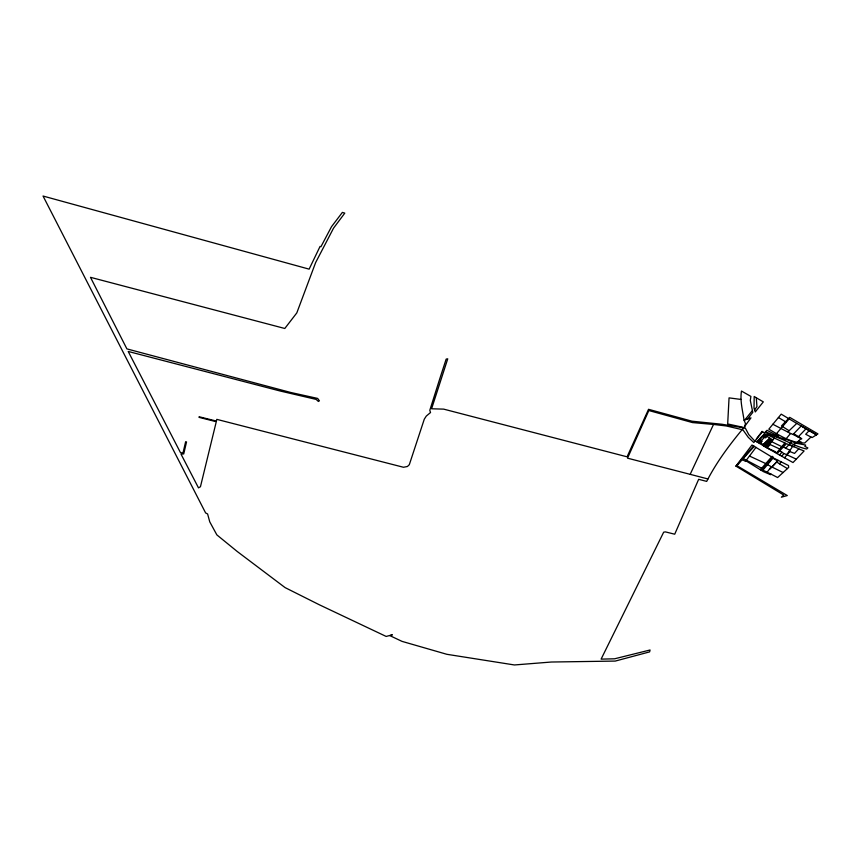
<?xml version="1.0" encoding="UTF-8"?>
<svg xmlns="http://www.w3.org/2000/svg" width="861" height="861" viewBox="0 0 861 861"><rect width="100%" height="100%" fill="white"/><g stroke="black" fill="none" stroke-linecap="round" stroke-linejoin="round"><path stroke-width="1.29" d="M713.511 424.451L692.47 422.579L648.828 410.536L627.518 458.17L690.167 474.336L713.511 424.451L726.264 425.958L742.925 429.843L748.295 437.366L753.827 442.543L754.882 441.155L748.779 434.59L745.325 428.121L721.895 424.247L691.953 421.19L648.537 409.309L627.088 456.825L443.663 409.126L431.587 408.781L447.742 358.811L446.17 359.091L439.928 378.291L429.8 410.32L430.522 412.527L426.303 416.067L424.29 419.178L409.309 464.703L407.425 466.49L403.475 467.265L216.8 419.361L216.391 421.061L199.117 416.746L198.988 417.337L216.272 421.729L200.452 486.723L198.493 487.875L181.025 454.145L183.737 453.919L186.536 441.941L185.642 441.715L183.049 452.735L180.573 452.821L128.203 351.449L280.32 391.055L316.159 399.407L318.376 401.452L319.409 400.795L317.634 398.417L290.9 392.508L126.89 348.888L90.48 277.317L284.797 328.482L296.808 312.898L315.643 262.551L333.551 228.143L344.798 213.13L342.377 212.409L331.517 226.68L320.938 246.72L320.055 246.429L309.131 269.149L43.05 196.039L205.618 512.941L207.598 513.952L209.761 521.863L216.854 534.885L237.216 551.481L285.12 587.622L319.334 604.777L386.169 636.44L392.358 634.794L389.915 635.655L402.033 641.38L446.87 654.306L514.426 664.961L551.363 662.023L615.249 661.076L649.614 651.885L650.077 649.99L614.603 658.794L601.107 659.128L663.68 532.163L665.467 531.904L674.723 534.207L698.658 479.319L706.698 481.396C716.578 462.013 729.741 444.513 743.613 427.874M770.886 474.045L777.623 477.543L788.698 467.405L788.504 465.543L773.221 457.858L762.878 470.149L770.886 474.045L770.584 474.68L763.352 471.602L746.143 460.936L745.626 461.421L742.279 459.634L754.29 446.321M789.311 451.336L792.755 446.246L798.793 448.732L794.542 453.403L789.311 451.336L786.599 454.619L796.307 459.15L804.109 450.97L798.674 448.861M767.076 472.248L771.305 466.684L767.689 464.789M761.673 468.255L743.215 458.558L736.876 465.661L787.277 495.538L781.379 497.195L783.736 495.053L735.918 466.113L751.976 445.008L773.221 457.858M784.845 440.574L785.727 439.207L796.834 443.34L805.681 445.072L804.874 446.375L807.855 447.924L806.66 449.033C792.766 446.052 781.218 436.818 767.14 434.676L766.355 435.515L764.245 434.138M775.018 435.849L775.729 434.859L778.753 436.387L767.851 433.976L765.181 432.082L767.054 430.296L775.729 434.859M754.591 409.879L756.948 406.65L756.292 397.782L754.193 396.458L754.032 408.211L755.28 411.945L763.309 401.872L756.292 397.782M770.67 442.791L769.583 444.287L779.894 449.087L785.049 443.038L767.14 434.676M756.582 441.779L764.998 433.384L762.05 431.35L755.108 440.843L766.947 447.828L774.168 438.131L771.531 441.628L781.928 446.719M744.83 426.217L750.975 417.876L744.055 420.179C742.699 410.783 739.868 400.785 741.472 391.045L750.889 396.404L750.308 400.451L752.794 412.365L747.671 418.973M762.577 431.716L756.593 438.819M746.293 460.248L756.044 447.311M735.918 466.113L753.623 445.944M797.06 442.36L801.139 438.55L801.817 438.809L793.767 433.707L793.046 434.439L790.559 433.481L772.866 424.269L768.83 429.165C779.657 435.537 791.733 443.297 804.734 443.006L810.987 437.044L812.106 437.56L817.95 433.922L789.709 417.348L781.476 425.904L789.106 430.737L787.987 431.791L796.769 423.418L816.486 434.827L801.204 425.98L793.767 433.707M770.154 444.405L767.205 447.968L781.766 456.265L783.897 453.564L787.051 454.791L789.795 451.53M776.235 433.966L789.128 418.887L796.769 423.418M744.83 419.92L752.073 410.955M772.866 424.269L781.218 414.152L789.128 418.887M770.1 468.997L776.633 461.937L779.453 463.788L781.347 461.528M786.437 438.4L790.559 433.481M785.049 443.038L776.353 453.166M784.5 457.794L787.051 454.791M772.554 457.363L761.404 470.386L773.006 456.825L772.102 456.33L760.371 469.74M795.133 445.32L793.917 446.708L786.459 443.695L777.074 453.586M779.485 454.942L781.949 452.229L783.897 453.564M771.305 466.684L771.93 467.017L778.107 460.344L777.623 460.872L772.887 458.289M785.673 448.194L792.045 441.424M793.046 434.439L798.104 437.033L806.036 428.767M796.307 459.15L793.013 462.551L781.766 456.265M809.232 430.618L805.702 434.256L810.987 437.044M759.682 442.306L761.146 440.854L759.531 439.81M761.221 440.563L766.225 435.806M774.975 452.391L775.61 451.767L767.205 447.968M763.212 444.577L769.756 438.088M800.924 443.006L801.613 442.328L799.137 441.09M793.508 444.513L795.725 442.952M777.203 437.033L785.727 439.207M741.041 399.45L729.052 397.879L727.685 423.956L744.517 427.605L745.443 423.504L744.055 420.179M690.167 474.336L707.99 478.974M788.945 444.717L792.755 446.246M766.817 464.068L749.468 456.029M765.59 431.705L774.76 435.784M783.112 472.517L771.93 467.017M783.306 447.042L789.838 450.228M798.104 437.033L801.139 438.55M786.19 422.127L778.419 417.542M779.453 463.788L787.406 468.588M759.736 439.605L762.222 441.209L759.972 443.437L757.497 441.844L764.6 434.762L771.79 439.401L765.246 445.89L758.067 441.273M765.181 443.114L767.657 444.706M758.616 440.724L761.092 442.317M764.062 444.233L766.527 445.815M764.234 435.128L766.72 436.731L765.59 437.851L763.115 436.247M763.137 436.226L764.751 437.27M768.561 439.767L771.036 441.359M767.431 440.886L769.906 442.479M766.312 441.994L768.776 443.587M779.818 450.82L781.949 452.229M769.691 438.647L762.943 445.341L765.407 446.924L772.166 440.24L769.691 438.647"/></g></svg>
